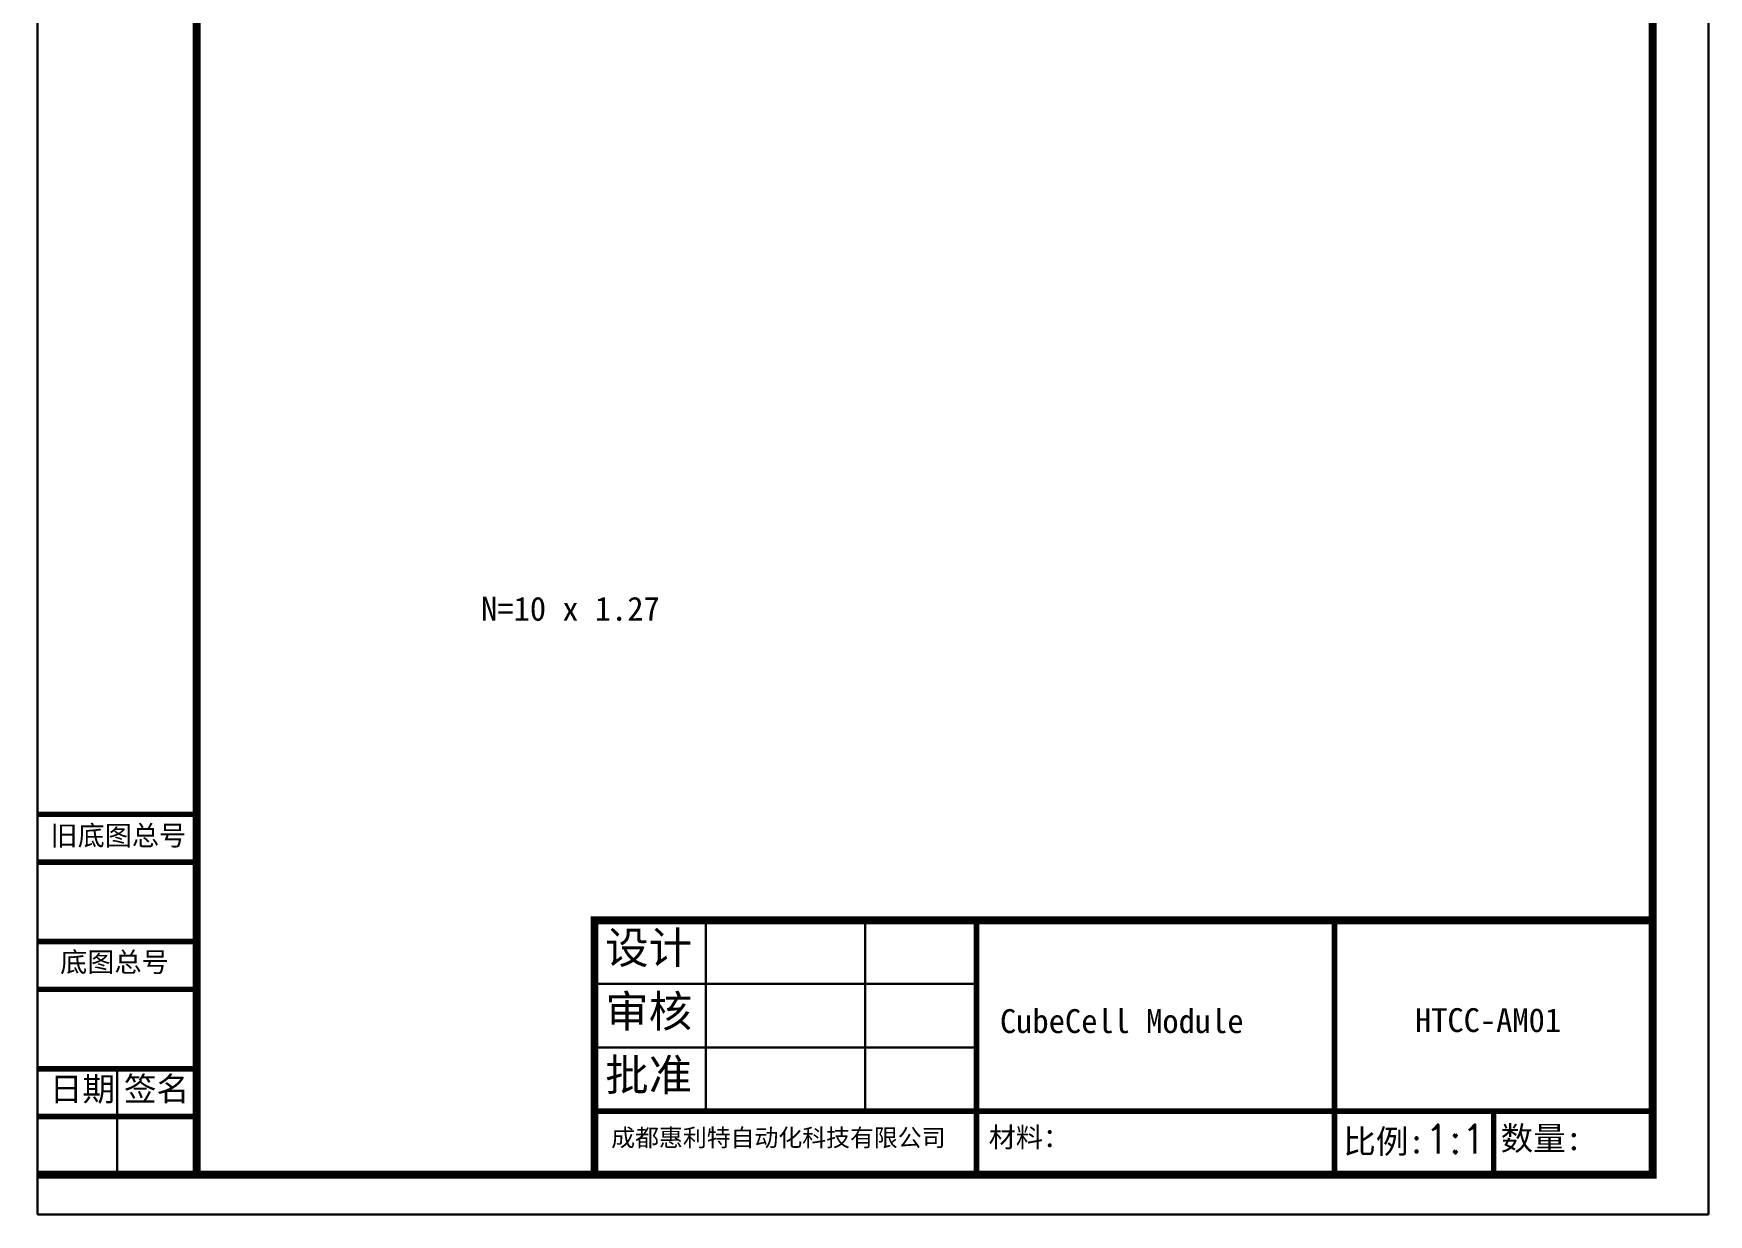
# Model space of a CAD drawing. Header units: millimetres. Extents: x 2926 to 3382, y -265 to 32.
# Drawn here: x 3171.4 to 3381.9, y -265.1 to -116.6 of the extents above; entities that cross this region are included whole.
import ezdxf

# ---------------------------------------------------------------- set-up
doc = ezdxf.new("R2010")
doc.units = ezdxf.units.MM
doc.layers.get('0').update_dxf_attribs({"lineweight": 30})
doc.layers.add('标注 @ 1', color=3, linetype='Continuous', lineweight=15)
doc.styles.add('Annotative', font='txt.shx', dxfattribs={"bigfont": 'gbcbig.shx'})
doc.styles.get("Standard").update_dxf_attribs({"font": 'txt.shx', "bigfont": 'gbcbig.shx'})

msp = doc.modelspace()

# ---------------------------------------------------------------- linework, layer by layer
for p, q in [((3171.851, 31.854), (3171.851, -265.146)), ((3381.851, 31.854), (3381.851, -265.146)), ((3255.851, -252.146), (3255.851, -228.146)), ((3275.851, -252.146), (3275.851, -228.146)), ((3241.851, -236.146), (3289.851, -236.146)), ((3241.851, -244.146), (3289.851, -244.146)), ((3181.851, -246.828), (3181.851, -260.146)), ((3171.851, -265.146), (3381.851, -265.146))]:
    msp.add_line(p, q)
at = {"color": 4, "const_width": 1}
for points in [[(3171.851, -260.146), (3374.851, -260.146), (3374.851, 26.854), (3191.851, 26.854), (3191.851, -260.146)], [(3241.851, -260.146), (3241.851, -228.146), (3374.851, -228.146)]]:
    msp.add_lwpolyline(points, dxfattribs=at)
at = {"const_width": 0.7}
for points in [[(3171.851, -214.828), (3191.851, -214.828)], [(3191.851, -220.828), (3171.851, -220.828)], [(3289.851, -228.146), (3289.851, -260.146)], [(3334.851, -228.146), (3334.851, -260.146)], [(3171.851, -230.828), (3191.851, -230.828)], [(3171.851, -236.828), (3191.851, -236.828)], [(3171.851, -246.828), (3191.851, -246.828)], [(3171.851, -252.828), (3191.851, -252.828)], [(3241.851, -252.146), (3374.851, -252.146)], [(3354.851, -252.146), (3354.851, -260.142)]]:
    msp.add_lwpolyline(points, dxfattribs=at)

# ---------------------------------------------------------------- texts
at = {"attachment_point": 1}
for s, insert, char_height, width in [('{\\fKaiTi|b0|i0|c134|p49;旧底图总号}', (3173.489, -216.237), 2.5, 20.44954), ('{\\fKaiTi|b0|i0|c134|p49;设计}', (3243.206, -229.587), 4, 21.31385), ('{\\fKaiTi|b0|i0|c134|p49;底图总号}', (3174.699, -232.147), 2.5, 20.44954), ('{\\fKaiTi|b0|i0|c134|p49;审核}', (3243.206, -237.587), 4, 21.31385), ('{\\fKaiTi|b0|i0|c134|p49;CubeCell Module}', (3292.813, -239.325), 3, 32.1536), ('{\\fKaiTi|b0|i0|c134|p49;HTCC-AM01}', (3344.962, -239.203), 3, 18.56933), ('{\\fKaiTi|b0|i0|c134|p49;批准}', (3243.206, -245.587), 4, 21.31385), ('{\\fKaiTi|b0|i0|c134|p49;日期}', (3173.413, -247.864), 3, 16.35963), ('{\\fSimSun|b0|i0|c134|p54;  \\fKaiTi|b0|i0|c134|p49;签名}', (3178.639, -247.842), 3, 16.35963), ('{\\fKaiTi|b0|i0|c134|p49;成都惠利特自动化科技有限公司}', (3243.954, -254.379), 2.2, 43.83661), ('{\\fKaiTi|b0|i0|c134|p49;材料\\fSimSun|b0|i0|c134|p54;：}', (3291.396, -254.186), 2.5, 41.67717), ('{\\fKaiTi|b0|i0|c134|p49;比例:\\Ftxt,gbcbig|c134;\\H1.2x;1:1}', (3335.955, -253.855), 3, 18.31312), ('{\\fKaiTi|b0|i0|c134|p49;数量:}', (3355.723, -254.06), 3, 23.2027)]:
    msp.add_mtext(s, dxfattribs=dict(at, insert=insert, char_height=char_height, width=width))
at = {"layer": '标注 @ 1', "color": 0, "insert": (3227.607, -187.476), "char_height": 3, "attachment_point": 1, "style": 'Annotative'}
msp.add_mtext_dynamic_manual_height_columns('{\\fKaiTi|b0|i0|c134|p49;N=10 x 1.27}', width=23.5918, gutter_width=117.418, heights=[0], dxfattribs=at)

doc.saveas('drawing.dxf')
